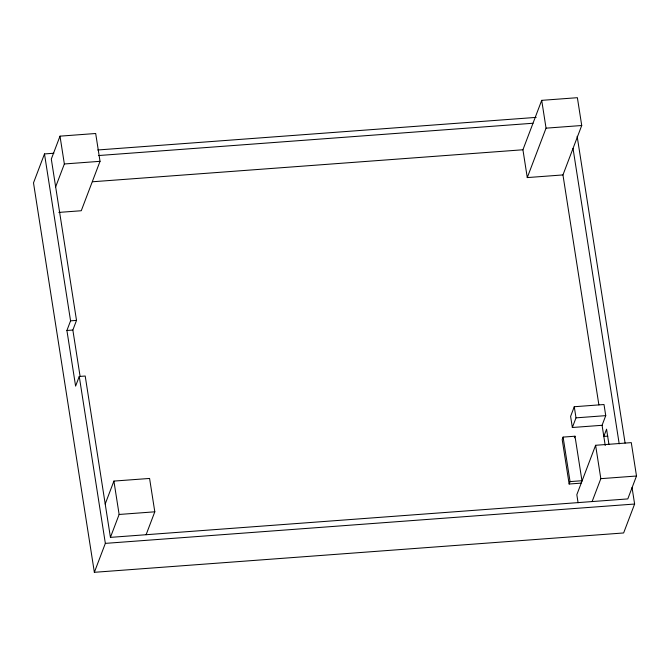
<?xml version="1.0" encoding="UTF-8"?>
<svg xmlns="http://www.w3.org/2000/svg" width="670" height="670" viewBox="0 0 670 670"><rect width="100%" height="100%" fill="white"/><g stroke="black" fill="none" stroke-linecap="round" stroke-linejoin="round"><path stroke-width="1" d="M53.885 153.237L44.488 153.933L33.5 182.868L94.353 572.306L623.628 532.96L634.616 504.033L632.036 487.509M58.834 212.407L81.263 210.74L100.031 161.319L95.684 133.498L60.007 136.152L51.305 159.058L76.514 320.394L72.854 330.042L80.099 376.406M55.652 186.871L64.354 163.974L60.007 136.152M578.093 502.793L576.828 494.703L595.605 445.282L631.282 442.627L636.5 476.01L627.798 498.916L110.424 537.374L85.207 376.029L79.261 376.473L75.601 386.113L66.908 330.478L70.568 320.838L44.488 153.933M105.207 503.991L113.908 481.085L149.586 478.439L154.804 511.813L146.102 534.719M94.353 572.306L105.349 543.378L79.261 376.473M110.424 537.374L119.126 514.468L113.908 481.085M562.959 174.929L527.273 177.583L522.927 149.77L541.703 100.349L577.381 97.694L581.728 125.508L562.959 174.929L598.888 404.881M527.273 177.583L546.05 128.163L541.703 100.349M574.265 406.732L570.606 416.372L572.347 427.502L602.079 425.291L605.739 415.643L604.005 404.521L574.265 406.732L576.007 417.854L572.347 427.502M563.101 437.1L562.189 439.512L569.14 484.016L581.041 483.137L581.954 480.725L574.994 436.212L563.101 437.1L570.061 481.604L569.14 484.016M574.391 437.82L574.994 436.212M592.121 501.562L600.822 478.665L595.605 445.282M97.728 149.98L536.176 117.384M98.448 155.549L533.002 123.246M64.354 163.974L100.031 161.319M546.05 128.163L581.728 125.508M92.544 181.763L522.927 149.77M70.568 320.838L76.514 320.394M66.908 330.478L72.854 330.042M576.007 417.854L605.739 415.643M607.782 436.12L603.812 436.413L606.568 429.185L608.938 444.352M119.126 514.468L154.804 511.813M600.822 478.665L636.5 476.01M570.061 481.604L581.954 480.725M105.349 543.378L634.616 504.033M577.146 136.286L625.093 443.088M573.026 148.413L619.197 443.842M602.079 425.291L605.236 445.517"/></g></svg>
